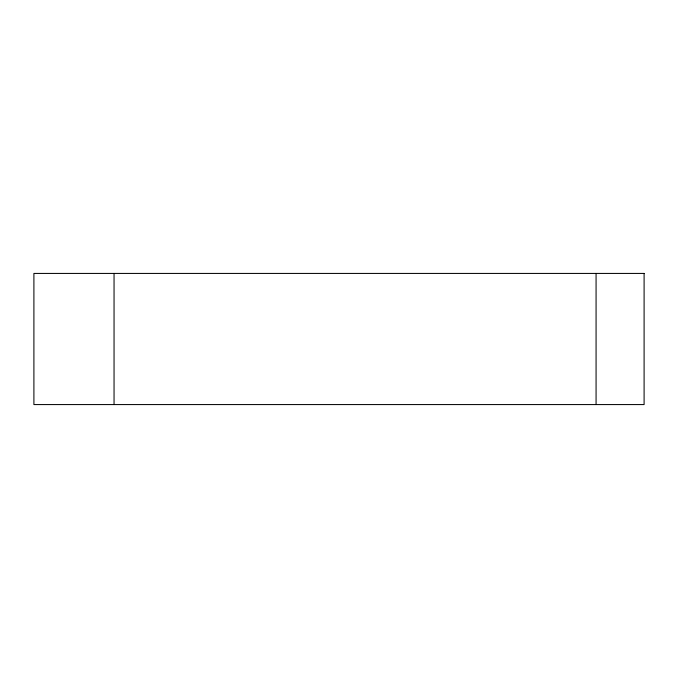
<?xml version="1.0" encoding="UTF-8"?>
<svg xmlns="http://www.w3.org/2000/svg" width="678" height="678" viewBox="0 0 678 678"><rect width="100%" height="100%" fill="white"/><g stroke="black" fill="none" stroke-linecap="round" stroke-linejoin="round"><path stroke-width="1.02" d="M596.072 273.429L596.072 404.571M114.048 273.429L114.048 404.571M644.1 273.429L33.9 273.429L33.9 404.571L644.1 404.571L644.1 273.429"/></g></svg>
